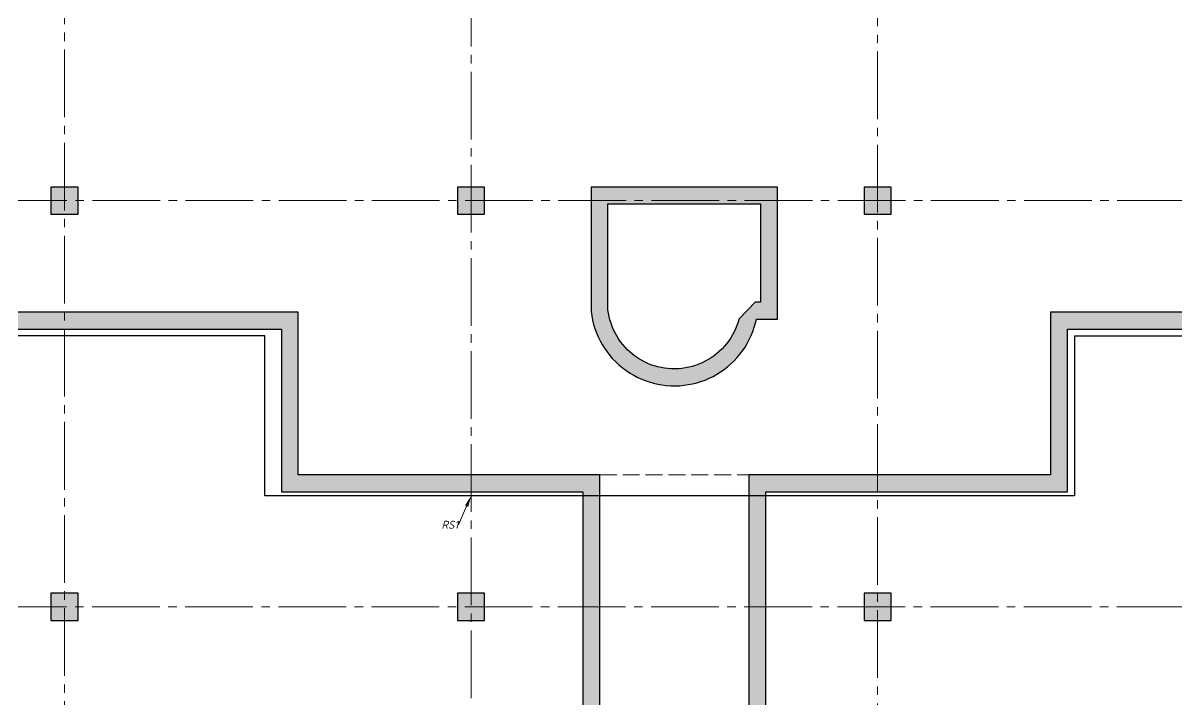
# Model space of a CAD drawing. Header units: millimetres. Extents: x 1949 to 134543, y 1145 to 48705.
# Drawn here: x 15366 to 28988, y 15038 to 23035 of the extents above; entities that cross this region are included whole.
import ezdxf
from ezdxf import colors
from ezdxf.entities.mleader import LeaderData, LeaderLine
from ezdxf.math import Vec2, Vec3

# ---------------------------------------------------------------- set-up
doc = ezdxf.new("R2010")
doc.units = ezdxf.units.MM
for name, pattern in [('CONTINUA', [0]), ('LTYPE_2', [270, 200, -70]), ('LTYPE_5', [1100, 800, -100, 100, -100])]:
    doc.linetypes.add(name, pattern=pattern)
for name, color, linetype, lineweight, true_color in [('STANDARD', 18, 'Continuous', 25, 0x000000), ('Общий01', 18, 'Continuous', 13, 0x000000), ('Стена', 18, 'Continuous', 50, 0x000000)]:
    doc.layers.add(name, color=color, linetype=linetype, lineweight=lineweight, true_color=true_color)
doc.layers.add('АГПТ', color=7, linetype='Continuous')
doc.styles.get("Standard").update_dxf_attribs({"font": 'arial.ttf'})

msp = doc.modelspace()

# ---------------------------------------------------------------- hatches: boundary and pattern name
at = {"layer": 'Стена', "linetype": 'Continuous', "lineweight": 5}
for points in [[(15695, 20778), (16015, 20778), (16015, 21098), (15695, 21098)], [(20495, 20778), (20815, 20778), (20815, 21098), (20495, 21098)], [(24071, 21098), (22071, 21098), (22071, 20898), (24071, 20898)], [(24071, 21098), (24071, 19738), (24271, 19738), (24271, 21098)], [(25295, 20778), (25615, 20778), (25615, 21098), (25295, 21098)], [(22071, 20898), (22071, 19658), (22271, 19658), (22271, 20898)], [(18615, 17698), (18615, 19618), (18415, 19618), (18415, 17698)], [(22271, 19649), (22271, 19658), (22071, 19658), (22072, 19626), (22080, 19575), (22090, 19524), (22102, 19474), (22117, 19425), (22135, 19376), (22155, 19328), (22178, 19282), (22203, 19236), (22230, 19193), (22260, 19150), (22292, 19109), (22326, 19070), (22362, 19033), (22400, 18998), (22439, 18964), (22481, 18933), (22524, 18904), (22568, 18878), (22614, 18853), (22661, 18831), (22709, 18812), (22758, 18795), (22807, 18781), (22858, 18769), (22909, 18760), (22960, 18754), (23012, 18750), (23064, 18750), (23115, 18751), (23167, 18756), (23218, 18763), (23269, 18773), (23319, 18785), (23369, 18801), (23417, 18818), (23465, 18839), (23512, 18861), (23557, 18886), (23601, 18914), (23643, 18943), (23684, 18975), (23723, 19009), (23760, 19045), (23796, 19083), (23829, 19123), (23860, 19164), (23889, 19207), (23916, 19251), (23940, 19297), (23962, 19344), (23981, 19392), (23998, 19441), (24013, 19492), (24023, 19538), (23818, 19538), (23807, 19501), (23794, 19462), (23778, 19424), (23761, 19386), (23742, 19350), (23720, 19315), (23697, 19280), (23672, 19247), (23646, 19216), (23618, 19185), (23588, 19157), (23557, 19130), (23524, 19104), (23490, 19081), (23455, 19059), (23419, 19039), (23382, 19021), (23344, 19004), (23305, 18990), (23266, 18978), (23226, 18968), (23185, 18960), (23144, 18955), (23103, 18951), (23062, 18950), (23021, 18950), (22979, 18953), (22938, 18958), (22898, 18965), (22858, 18975), (22818, 18986), (22779, 18999), (22740, 19015), (22703, 19032), (22667, 19052), (22631, 19073), (22597, 19096), (22564, 19121), (22532, 19148), (22502, 19176), (22473, 19205), (22446, 19237), (22421, 19269), (22397, 19303), (22375, 19338), (22355, 19374), (22337, 19411), (22321, 19449), (22307, 19488), (22295, 19528), (22285, 19568), (22277, 19608)], [(23818, 19538), (24271, 19538), (24271, 19738), (24007, 19738)], [(27495, 19618), (27495, 17498), (27695, 17498), (27695, 19618)], [(27695, 19418), (39815, 19418), (39815, 19618), (27695, 19618)], [(18415, 17498), (21975, 17498), (21975, 17698), (18415, 17698)], [(23935, 17698), (23935, 11498), (24135, 11498), (24135, 17698)], [(24135, 17498), (27495, 17498), (27495, 17698), (24135, 17698)], [(15695, 15978), (16015, 15978), (16015, 16298), (15695, 16298)], [(20495, 15978), (20815, 15978), (20815, 16298), (20495, 16298)], [(25295, 15978), (25615, 15978), (25615, 16298), (25295, 16298)]]:
    msp.add_hatch(color=252, dxfattribs=at).paths.add_polyline_path(points)
h = msp.add_hatch(color=252, dxfattribs=at)
h.paths.add_polyline_path([(8415, 19418), (18415, 19418), (18415, 19618), (8415, 19618)])
h.paths.add_polyline_path([(7455, 19418), (7455, 19618), (6295, 19618), (6295, 19418)])
h = msp.add_hatch(color=252, dxfattribs=at)
h.paths.add_polyline_path([(22175, 13965), (22175, 17698), (21975, 17698), (21975, 13965)])
h.paths.add_polyline_path([(21975, 13325), (21975, 11498), (22175, 11498), (22175, 13325)])

# ---------------------------------------------------------------- linework, layer by layer
at = {"layer": 'STANDARD', "color": 252, "linetype": 'LTYPE_2', "lineweight": 5}
msp.add_line((22175, 17698), (23935, 17698), dxfattribs=at)
at = {"layer": 'АГПТ', "color": 6}
msp.add_lwpolyline([(39603, 10058), (39603, 9776), (34659, 9776), (34659, 19335), (27779, 19335), (27779, 17448), (18219, 17448), (18219, 19339), (9231, 19339), (9231, 21495), (9550, 21495)], dxfattribs=at)
at = {"layer": 'Общий01', "color": 252, "linetype": 'LTYPE_5', "lineweight": 5}
for p, q in [((20655, 32359), (20655, 4781)), ((15855, 31522), (15855, 4781)), ((25455, 31498), (25455, 4781)), ((42284, 20938), (4416, 20938)), ((42280, 16138), (4416, 16138))]:
    msp.add_line(p, q, dxfattribs=at)
at = {"layer": 'Стена', "color": 252, "linetype": 'Continuous', "lineweight": 25}
for p, q in [((16015, 21098), (15695, 21098)), ((15695, 21098), (15695, 20778)), ((16015, 20778), (16015, 21098)), ((20815, 21098), (20495, 21098)), ((20495, 21098), (20495, 20778)), ((20815, 20778), (20815, 21098)), ((24071, 21098), (22071, 21098)), ((22071, 21098), (22071, 20898)), ((24271, 21098), (24071, 21098)), ((24271, 19738), (24271, 21098)), ((25615, 21098), (25295, 21098)), ((25295, 21098), (25295, 20778)), ((25615, 20778), (25615, 21098)), ((22071, 20898), (22071, 19658)), ((22271, 20898), (24071, 20898)), ((22271, 19658), (22271, 20898)), ((24071, 20898), (24071, 19738)), ((15695, 20778), (16015, 20778)), ((20495, 20778), (20815, 20778)), ((25295, 20778), (25615, 20778)), ((18415, 19618), (12815, 19618)), ((18615, 19618), (18415, 19618)), ((18615, 17698), (18615, 19618)), ((22071, 19658), (22072, 19626)), ((22072, 19626), (22080, 19575)), ((22271, 19649), (22271, 19658)), ((22277, 19608), (22271, 19649)), ((24007, 19738), (23818, 19538)), ((24071, 19738), (24007, 19738)), ((24271, 19538), (24271, 19738)), ((27495, 19618), (27495, 17698)), ((27695, 19618), (27495, 19618)), ((39815, 19618), (27695, 19618)), ((22080, 19575), (22090, 19524)), ((22090, 19524), (22102, 19474)), ((22285, 19568), (22277, 19608)), ((22295, 19528), (22285, 19568)), ((22307, 19488), (22295, 19528)), ((22321, 19449), (22307, 19488)), ((23807, 19501), (23794, 19462)), ((23818, 19538), (23807, 19501)), ((23998, 19441), (24013, 19492)), ((24013, 19492), (24023, 19538)), ((24023, 19538), (24271, 19538)), ((8415, 19418), (18415, 19418)), ((18415, 19418), (18415, 17698)), ((22102, 19474), (22117, 19425)), ((22117, 19425), (22135, 19376)), ((22135, 19376), (22155, 19328)), ((22337, 19411), (22321, 19449)), ((22355, 19374), (22337, 19411)), ((22375, 19338), (22355, 19374)), ((23742, 19350), (23720, 19315)), ((23761, 19386), (23742, 19350)), ((23778, 19424), (23761, 19386)), ((23794, 19462), (23778, 19424)), ((23962, 19344), (23981, 19392)), ((23981, 19392), (23998, 19441)), ((27695, 17498), (27695, 19418)), ((27695, 19418), (34735, 19418)), ((22155, 19328), (22178, 19282)), ((22178, 19282), (22203, 19236)), ((22203, 19236), (22230, 19193)), ((22397, 19303), (22375, 19338)), ((22421, 19269), (22397, 19303)), ((22446, 19237), (22421, 19269)), ((22473, 19205), (22446, 19237)), ((23646, 19216), (23618, 19185)), ((23672, 19247), (23646, 19216)), ((23697, 19280), (23672, 19247)), ((23720, 19315), (23697, 19280)), ((23889, 19207), (23916, 19251)), ((23916, 19251), (23940, 19297)), ((23940, 19297), (23962, 19344)), ((22230, 19193), (22260, 19150)), ((22260, 19150), (22292, 19109)), ((22292, 19109), (22326, 19070)), ((22502, 19176), (22473, 19205)), ((22532, 19148), (22502, 19176)), ((22564, 19121), (22532, 19148)), ((22597, 19096), (22564, 19121)), ((22631, 19073), (22597, 19096)), ((22667, 19052), (22631, 19073)), ((23490, 19081), (23455, 19059)), ((23524, 19104), (23490, 19081)), ((23557, 19130), (23524, 19104)), ((23588, 19157), (23557, 19130)), ((23618, 19185), (23588, 19157)), ((23760, 19045), (23796, 19083)), ((23796, 19083), (23829, 19123)), ((23829, 19123), (23860, 19164)), ((23860, 19164), (23889, 19207)), ((22326, 19070), (22362, 19033)), ((22362, 19033), (22400, 18998)), ((22400, 18998), (22439, 18964)), ((22439, 18964), (22481, 18933)), ((22703, 19032), (22667, 19052)), ((22740, 19015), (22703, 19032)), ((22779, 18999), (22740, 19015)), ((22818, 18986), (22779, 18999)), ((22858, 18975), (22818, 18986)), ((22898, 18965), (22858, 18975)), ((22938, 18958), (22898, 18965)), ((22979, 18953), (22938, 18958)), ((23021, 18950), (22979, 18953)), ((23062, 18950), (23021, 18950)), ((23103, 18951), (23062, 18950)), ((23144, 18955), (23103, 18951)), ((23185, 18960), (23144, 18955)), ((23226, 18968), (23185, 18960)), ((23266, 18978), (23226, 18968)), ((23305, 18990), (23266, 18978)), ((23344, 19004), (23305, 18990)), ((23382, 19021), (23344, 19004)), ((23419, 19039), (23382, 19021)), ((23455, 19059), (23419, 19039)), ((23601, 18914), (23643, 18943)), ((23643, 18943), (23684, 18975)), ((23684, 18975), (23723, 19009)), ((23723, 19009), (23760, 19045)), ((22481, 18933), (22524, 18904)), ((22524, 18904), (22568, 18878)), ((22568, 18878), (22614, 18853)), ((22614, 18853), (22661, 18831)), ((22661, 18831), (22709, 18812)), ((22709, 18812), (22758, 18795)), ((23319, 18785), (23369, 18801)), ((23369, 18801), (23417, 18818)), ((23417, 18818), (23465, 18839)), ((23465, 18839), (23512, 18861)), ((23512, 18861), (23557, 18886)), ((23557, 18886), (23601, 18914)), ((22758, 18795), (22807, 18781)), ((22807, 18781), (22858, 18769)), ((22858, 18769), (22909, 18760)), ((22909, 18760), (22960, 18754)), ((22960, 18754), (23012, 18750)), ((23012, 18750), (23064, 18750)), ((23064, 18750), (23115, 18751)), ((23115, 18751), (23167, 18756)), ((23167, 18756), (23218, 18763)), ((23218, 18763), (23269, 18773)), ((23269, 18773), (23319, 18785)), ((18415, 17698), (18415, 17498)), ((21975, 17698), (18615, 17698)), ((22175, 17698), (21975, 17698)), ((22175, 13965), (22175, 17698)), ((23935, 17698), (23935, 11498)), ((24135, 17698), (23935, 17698)), ((27495, 17698), (24135, 17698)), ((18415, 17498), (21975, 17498)), ((21975, 17498), (21975, 14314)), ((24135, 17498), (27495, 17498)), ((24135, 14314), (24135, 17498)), ((27495, 17498), (27695, 17498)), ((16015, 16298), (15695, 16298)), ((15695, 16298), (15695, 15978)), ((16015, 15978), (16015, 16298)), ((20815, 16298), (20495, 16298)), ((20495, 16298), (20495, 15978)), ((20815, 15978), (20815, 16298)), ((25615, 16298), (25295, 16298)), ((25295, 16298), (25295, 15978)), ((25615, 15978), (25615, 16298)), ((15695, 15978), (16015, 15978)), ((20495, 15978), (20815, 15978)), ((25295, 15978), (25615, 15978))]:
    msp.add_line(p, q, dxfattribs=at)

# ---------------------------------------------------------------- leaders
at = {"layer": 'АГПТ', "color": 0, "linetype": 'Continuous', "lineweight": 15}
ml = msp.add_multileader_mtext('Standard', dxfattribs=at)
ml.set_content('{\\fISOCPEUR|b0|i1|c204|p34;RS1}')
ml.set_leader_properties(color=256, linetype='CONTINUA', lineweight=15)
ml.build(insert=Vec2(0, 0))
ml.multileader.update_dxf_attribs({"dogleg_length": 0.36, "arrow_head_size": 131})
ctx = ml.context
ctx.base_point, ctx.char_height, ctx.arrow_head_size, ctx.landing_gap_size, ctx.plane_origin = Vec3(29897, 18995), 94.5, 131, 0.0473, Vec3(32679, 16563)
ctx.text_align_type = 2
notes = []
notes.append((ctx, [(0, (1, 1, 0), (30106, 18995), (-1, 0), 0.252, [(0, [(30255, 19335)], 0, [])])]))
ctx.mtext.insert, ctx.mtext.width, ctx.mtext.alignment, ctx.mtext.flow_direction = Vec3(30105, 19042), 1581.09, 3, 5
ml = msp.add_multileader_mtext('Standard', dxfattribs=at)
ml.set_content('{\\fISOCPEUR|b0|i1|c204|p34;RS1}')
ml.set_leader_properties(color=256, linetype='CONTINUA', lineweight=15)
ml.build(insert=Vec2(0, 0))
ml.multileader.update_dxf_attribs({"dogleg_length": 0.36, "arrow_head_size": 131})
ctx = ml.context
ctx.base_point, ctx.char_height, ctx.arrow_head_size, ctx.landing_gap_size, ctx.plane_origin = Vec3(20297, 17108), 94.5, 131, 0.0473, Vec3(23079, 14676)
ctx.text_align_type = 2
notes.append((ctx, [(0, (1, 1, 0), (20506, 17108), (-1, 0), 0.252, [(0, [(20655, 17448)], 0, [])])]))
ctx.mtext.insert, ctx.mtext.width, ctx.mtext.alignment, ctx.mtext.flow_direction = Vec3(20505, 17155), 1581.09, 3, 5
for ctx, leaders in notes:
    for number, flags, end, landing, length, lines in leaders:
        leader = LeaderData()
        leader.index, (leader.has_last_leader_line, leader.has_dogleg_vector, leader.attachment_direction) = number, flags
        leader.last_leader_point, leader.dogleg_vector, leader.dogleg_length = Vec3(end), Vec3(landing), length
        for number, points, colour, breaks in lines:
            line = LeaderLine()
            line.index, line.vertices, line.color, line.breaks = number, Vec3.list(points), colors.encode_raw_color(colour), breaks
            leader.lines.append(line)
        ctx.leaders.append(leader)

doc.saveas('drawing.dxf')
